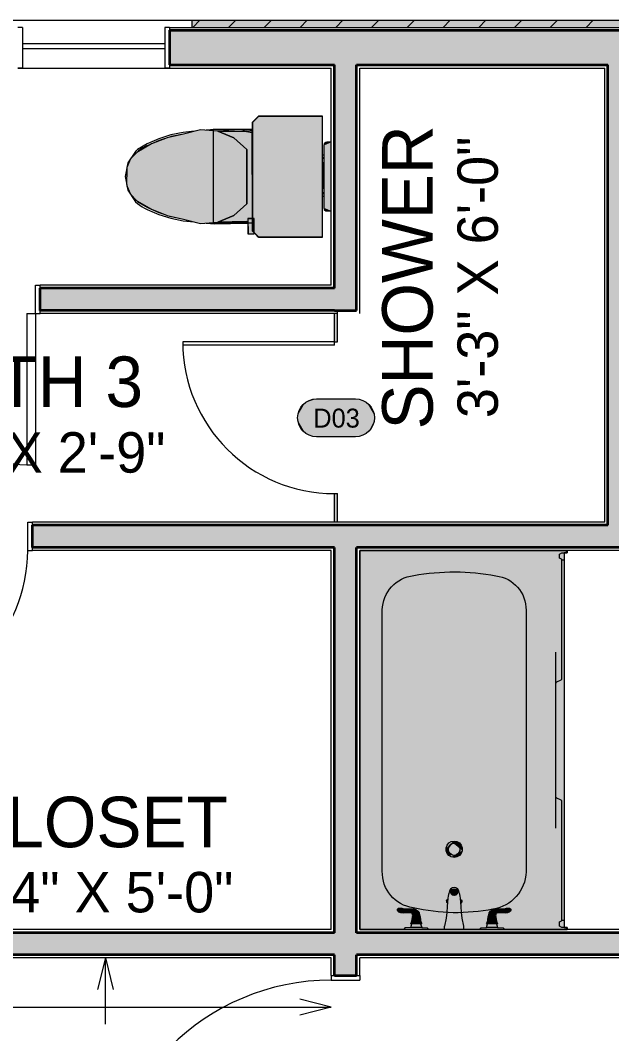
# Model space of a CAD drawing. Header units: inches. Extents: x 0.6 to 35.4, y -22.9 to 0.3.
# Drawn here: x 17.048 to 18.997, y -5.855 to -2.513 of the extents above; entities that cross this region are included whole.
import ezdxf

# ---------------------------------------------------------------- set-up
doc = ezdxf.new("R2010")
doc.units = ezdxf.units.IN
doc.header["$MEASUREMENT"] = 0
doc.layers.add('Layout Box Export Contents', color=7, linetype='Continuous', lineweight=0, true_color=0x000000)

# ---------------------------------------------------------------- blocks, each defined once
blk = doc.blocks.new('Elongated Toilet')
at = {"layer": 'Layout Box Export Contents', "color": 252, "linetype": 'Continuous', "lineweight": 0, "true_color": 0x969696, "transparency": 33554687}
for p, q in [((-9.59, 31.22), (-9.56, 31.18)), ((-3.09, 31.22), (-3.09, 31.44)), ((3.41, 31.44), (3.41, 31.22)), ((-3.83, 1.86), (-3.8, 1.83))]:
    blk.add_line(p, q, dxfattribs=at)
blk.add_lwpolyline([(5.43, 32.63), (5.43, 31.96, -0.414214), (4.93, 31.46), (-4.93, 31.46, -0.414214), (-5.43, 31.96), (-5.43, 32.63)], format="xyb", close=True, dxfattribs=at)
for points in [[(-1.84, 31.44), (-4.93, 31.44), (-5.18, 31.51), (-5.37, 31.69), (-5.43, 31.94), (-5.43, 32.63), (5.43, 32.63), (5.43, 31.94), (5.37, 31.69), (5.18, 31.51), (4.93, 31.44), (2.16, 31.44)], [(9.56, 31.18), (-9.56, 31.18), (-9.56, 21.08), (-8.57, 20.15), (8.57, 20.15), (9.56, 21.14), (9.56, 31.18), (9.59, 31.22), (9.59, 21.13), (8.58, 20.12), (-8.58, 20.12), (-9.59, 21.13), (-9.59, 31.22), (9.59, 31.22)], [(-2.75, 31.22), (-2.74, 31.26), (-2.63, 31.37), (-2.48, 31.44)], [(-1.84, 31.22), (-1.84, 31.46), (2.16, 31.46), (2.16, 31.22)], [(2.8, 31.44), (2.94, 31.37), (3.06, 31.26), (3.07, 31.22)], [(-6.65, 20.12), (-6.65, 19.44), (-9.03, 19.46), (-9.03, 20.44), (-8.91, 20.44)], [(-7.35, 12.83), (-7.48, 14.2), (-7.39, 19.22), (-7.36, 19.44)], [(-7.12, 19.2), (-7.21, 14.68), (-7.12, 19.2), (-7.09, 19.44)], [(7.21, 14.68), (6.14, 17.2), (4.31, 19.26), (-4.31, 19.26), (-6.14, 17.2), (-7.21, 14.68)], [(-6.65, 19.44), (-6.61, 20.15), (7.27, 20.12), (7.39, 19.22), (7.48, 14.2), (7.35, 12.83)], [(7.17, 10.94), (7.01, 9.21), (6.59, 7.24), (5.98, 5.33), (5.18, 3.48), (4.28, 1.97), (4.13, 1.8), (4.06, 1.72), (4.02, 1.68), (3.98, 1.64), (2.16, 0.41), (0, 0), (-2.16, 0.41), (-3.98, 1.64), (-4.28, 1.97), (-4.79, 2.69), (-5, 3.08), (-5.09, 3.28), (-5.18, 3.48), (-5.98, 5.33), (-6.59, 7.24), (-7.01, 9.21), (-7.17, 10.94)], [(-6.24, 7.01), (-6.33, 7.31), (-6.74, 9.25)], [(6.74, 9.25), (6.33, 7.31), (6.24, 7.01)], [(-5.98, 6.2), (-5.73, 5.41), (-4.93, 3.59), (-4.08, 2.14), (-3.94, 1.98), (-3.87, 1.91), (-3.83, 1.87), (-3.83, 1.86)], [(5.98, 6.2), (5.73, 5.41), (4.93, 3.59), (4.85, 3.39), (4.77, 3.2), (4.57, 2.83), (4.08, 2.14), (3.83, 1.87)], [(-3.79, 1.83), (-3.8, 1.83), (-3.83, 1.86)], [(3.8, 1.83), (3.79, 1.83), (3.8, 1.83), (3.81, 1.84)]]:
    blk.add_lwpolyline(points, dxfattribs=at)
for points in [[(9.56, 31.26), (9.56, 21.15), (8.56, 20.15), (-8.56, 20.15), (-9.56, 21.15), (-9.56, 31.26)], [(-6.65, 20.45), (-6.65, 19.44), (-9.03, 19.44), (-9.03, 20.45)], [(-2.79, 0.85), (-3.83, 1.86), (-5.17, 4.17), (-6.15, 6.65), (-6.74, 9.25), (-7.42, 11.92), (-7.21, 14.66), (-6.14, 17.2), (-4.31, 19.26), (4.31, 19.26), (6.14, 17.2), (7.21, 14.66), (7.42, 11.92), (6.74, 9.25), (6.15, 6.65), (5.17, 4.17), (3.83, 1.86), (2.79, 0.85), (1.45, 0.29), (0, 0.27), (-0.14, 0.25), (-0.29, 0.23), (-0.58, 0.21), (-1.16, 0.24), (-1.45, 0.29)], [(7.47, 20.16), (7.47, 13.92), (-7.29, 13.92), (-7.29, 20.16)], [(7.12, 19.2), (7, 20.12), (7.41, 18.2), (7.21, 14.68)]]:
    blk.add_lwpolyline(points, close=True, dxfattribs=at)
at = {"layer": 'Layout Box Export Contents', "color": 7, "linetype": 'Continuous', "lineweight": 0, "true_color": 0xffffff, "transparency": 33554687}
for points in [[(-5.43, 32.63), (5.43, 32.63), (-5.43, 32.63), (-4.93, 31.46)], [(-4.93, 31.46), (-5.43, 31.96), (-4.93, 31.46), (-5.43, 32.63)], [(5.43, 32.63), (4.93, 31.46), (5.43, 32.63), (-4.93, 31.46)], [(5.43, 31.96), (4.93, 31.46), (5.43, 31.96), (5.43, 32.63)], [(9.56, 31.26), (8.56, 20.15), (9.56, 31.26), (-9.56, 31.26)], [(8.56, 20.15), (-8.56, 20.15), (8.56, 20.15), (-9.56, 31.26)], [(-9.56, 31.26), (-8.56, 20.15), (-9.56, 31.26), (-9.56, 21.15)], [(-5.43, 31.92), (-5.43, 31.96), (-5.43, 31.92), (-4.93, 31.46)], [(-5.43, 31.88), (-5.43, 31.92), (-5.43, 31.88), (-5.42, 31.84)], [(-5, 31.46), (-5.43, 31.92), (-5, 31.46), (-4.93, 31.46)], [(-5.42, 31.84), (-5.43, 31.92), (-5.42, 31.84), (-5, 31.46)], [(-5.41, 31.8), (-5.42, 31.84), (-5.41, 31.8), (-5.38, 31.73)], [(-5.38, 31.73), (-5.42, 31.84), (-5.38, 31.73), (-5, 31.46)], [(-5.38, 31.73), (-5.39, 31.77), (-5.38, 31.73), (-5.41, 31.8)], [(-5, 31.46), (-5.11, 31.49), (-5, 31.46), (-5.38, 31.73)], [(-5.31, 31.63), (-5.36, 31.69), (-5.31, 31.63), (-5.38, 31.73)], [(-5.11, 31.49), (-5.31, 31.63), (-5.11, 31.49), (-5.38, 31.73)], [(-5.31, 31.63), (-5.33, 31.66), (-5.31, 31.63), (-5.36, 31.69)], [(-5.11, 31.49), (-5.28, 31.6), (-5.11, 31.49), (-5.31, 31.63)], [(-5.22, 31.55), (-5.28, 31.6), (-5.22, 31.55), (-5.11, 31.49)], [(-5.25, 31.57), (-5.28, 31.6), (-5.25, 31.57), (-5.22, 31.55)], [(-5.19, 31.53), (-5.22, 31.55), (-5.19, 31.53), (-5.11, 31.49)], [(-5.11, 31.49), (-5.15, 31.51), (-5.11, 31.49), (-5.19, 31.53)], [(-5.04, 31.47), (-5.07, 31.48), (-5.04, 31.47), (-5.11, 31.49)], [(-5, 31.46), (-5.04, 31.47), (-5, 31.46), (-5.11, 31.49)], [(-4.96, 31.46), (-5, 31.46), (-4.96, 31.46), (-4.93, 31.46)], [(5.43, 31.96), (5.07, 31.48), (5.43, 31.96), (4.93, 31.46)], [(5.07, 31.48), (5.03, 31.47), (5.07, 31.48), (4.93, 31.46)], [(5, 31.46), (4.93, 31.46), (5, 31.46), (5.03, 31.47)], [(4.95, 31.46), (4.93, 31.46), (4.95, 31.46), (5, 31.46)], [(5.43, 31.92), (5.07, 31.48), (5.43, 31.92), (5.43, 31.96)], [(5.41, 31.8), (5.07, 31.48), (5.41, 31.8), (5.43, 31.92)], [(5.28, 31.6), (5.07, 31.48), (5.28, 31.6), (5.41, 31.8)], [(5.15, 31.51), (5.07, 31.48), (5.15, 31.51), (5.28, 31.6)], [(5.11, 31.49), (5.07, 31.48), (5.11, 31.49), (5.15, 31.51)], [(5.28, 31.6), (5.25, 31.57), (5.28, 31.6), (5.15, 31.51)], [(5.25, 31.57), (5.22, 31.55), (5.25, 31.57), (5.15, 31.51)], [(5.18, 31.53), (5.15, 31.51), (5.18, 31.53), (5.22, 31.55)], [(5.41, 31.8), (5.38, 31.73), (5.41, 31.8), (5.28, 31.6)], [(5.36, 31.69), (5.28, 31.6), (5.36, 31.69), (5.38, 31.73)], [(5.31, 31.63), (5.28, 31.6), (5.31, 31.63), (5.36, 31.69)], [(5.36, 31.69), (5.33, 31.66), (5.36, 31.69), (5.31, 31.63)], [(5.41, 31.8), (5.39, 31.76), (5.41, 31.8), (5.38, 31.73)], [(5.43, 31.92), (5.42, 31.84), (5.43, 31.92), (5.41, 31.8)], [(5.43, 31.88), (5.42, 31.84), (5.43, 31.88), (5.43, 31.92)], [(9.56, 21.15), (8.56, 20.15), (9.56, 21.15), (9.56, 31.26)], [(-9.03, 20.45), (-6.65, 20.45), (-9.03, 20.45), (-6.65, 19.44)], [(-6.65, 19.44), (-9.03, 19.44), (-6.65, 19.44), (-9.03, 20.45)], [(7.47, 13.92), (-7.29, 13.92), (7.47, 13.92), (7.47, 20.16)], [(7.47, 20.16), (-7.29, 13.92), (7.47, 20.16), (-7.29, 20.16)], [(-6.14, 17.2), (-4.31, 19.26), (-6.14, 17.2), (4.31, 19.26)], [(-6.14, 17.2), (4.31, 19.26), (-6.14, 17.2), (6.14, 17.2)], [(-6.14, 17.2), (7.21, 14.66), (-6.14, 17.2), (-7.21, 14.66)], [(6.14, 17.2), (7.21, 14.66), (6.14, 17.2), (-6.14, 17.2)], [(-7.21, 14.66), (7.42, 11.92), (-7.21, 14.66), (-7.42, 11.92)], [(7.21, 14.66), (7.42, 11.92), (7.21, 14.66), (-7.21, 14.66)], [(-7.42, 11.92), (7.42, 11.92), (-7.42, 11.92), (-6.74, 9.25)], [(-6.74, 9.25), (7.42, 11.92), (-6.74, 9.25), (6.74, 9.25)], [(-6.15, 6.65), (-6.74, 9.25), (-6.15, 6.65), (6.74, 9.25)], [(-6.15, 6.65), (6.74, 9.25), (-6.15, 6.65), (6.15, 6.65)], [(6.15, 6.65), (5.17, 4.17), (6.15, 6.65), (-6.15, 6.65)], [(-6.15, 6.65), (5.17, 4.17), (-6.15, 6.65), (-5.17, 4.17)], [(5.17, 4.17), (0, 0.27), (5.17, 4.17), (-5.17, 4.17)], [(-5.17, 4.17), (0, 0.27), (-5.17, 4.17), (-3.83, 1.86)], [(3.83, 1.86), (0, 0.27), (3.83, 1.86), (5.17, 4.17)], [(-1.45, 0.29), (-2.79, 0.85), (-1.45, 0.29), (-3.83, 1.86)], [(0, 0.27), (-0.29, 0.23), (0, 0.27), (-3.83, 1.86)], [(-3.83, 1.86), (-0.29, 0.23), (-3.83, 1.86), (-0.58, 0.21)], [(-0.58, 0.21), (-1.16, 0.24), (-0.58, 0.21), (-3.83, 1.86)], [(-3.83, 1.86), (-1.16, 0.24), (-3.83, 1.86), (-1.45, 0.29)], [(1.45, 0.29), (0, 0.27), (1.45, 0.29), (3.83, 1.86)], [(3.83, 1.86), (2.79, 0.85), (3.83, 1.86), (1.45, 0.29)], [(-0.14, 0.25), (-0.29, 0.23), (-0.14, 0.25), (0, 0.27)]]:
    blk.add_solid(points, dxfattribs=at)
blk = doc.blocks.new('Standard Tub 1')
at = {"layer": 'Layout Box Export Contents', "color": 252, "linetype": 'Continuous', "lineweight": 0, "true_color": 0x969696, "transparency": 33554687}
for p, q in [((-29.66, 24.77), (-29.1, 24.6)), ((-30, 19.42), (-29.47, 19.42)), ((-25.84, 18.96), (-25.8, 19.03)), ((-18.15, 18.21), (-17.99, 18.49)), ((-17.45, 18.84), (-17.76, 18.72)), ((-30, 16.38), (-29.47, 16.38)), ((-25.84, 16.84), (-25.79, 16.75)), ((-25.78, 16.74), (-25.68, 16.68)), ((-25.41, 16.67), (-25.68, 16.67)), ((-17.13, 17), (-16.83, 17.11)), ((-13.93, 1.8), (13.93, 1.8))]:
    blk.add_line(p, q, dxfattribs=at)
for points in [[(30, 32.84), (30, 0), (29.65, 0), (29.65, 0.5), (-29.65, 0.5), (-29.65, 0), (-30, 0), (-30, 32.84)], [(-29.1, 24.77), (-28.81, 24.64), (-28.43, 24.56), (-27.98, 24.48), (-27.83, 24.46), (-27.68, 24.48), (-27.55, 24.49), (-27.47, 24.55), (-27.42, 24.62), (-27.38, 24.72), (-27.37, 24.89), (-27.36, 25.32), (-27.37, 25.64), (-27.39, 25.96), (-27.36, 26.33), (-27.25, 26.63), (-27.08, 26.81), (-26.95, 26.87), (-26.79, 26.88), (-26.69, 26.8), (-26.63, 26.69), (-26.61, 26.47), (-26.63, 26.19), (-26.71, 25.87), (-26.72, 25.61), (-26.72, 25.37), (-26.7, 24.96), (-26.71, 24.58), (-26.73, 24.29), (-26.83, 23.95), (-27.06, 23.65), (-27.37, 23.44), (-27.66, 23.37), (-27.98, 23.3), (-28.43, 23.24), (-28.81, 23.16), (-29.1, 23.03)], [(-24.62, 17.9), (-24.55, 18.17), (-24.36, 18.36), (-24.1, 18.43), (-23.83, 18.36), (-23.64, 18.17), (-23.57, 17.9), (-23.64, 17.64), (-23.83, 17.44), (-24.1, 17.37), (-24.36, 17.44), (-24.55, 17.64)], [(-24.58, 17.9), (-24.52, 18.14), (-24.34, 18.32), (-24.1, 18.39), (-23.85, 18.32), (-23.67, 18.14), (-23.61, 17.9), (-23.67, 17.66), (-23.85, 17.48), (-24.1, 17.41), (-24.34, 17.48), (-24.52, 17.66)], [(-18.59, 17.9), (-18.51, 18.35), (-18.28, 18.74), (-17.94, 19.03), (-17.51, 19.18), (-17.06, 19.18), (-16.64, 19.03), (-16.29, 18.74), (-16.07, 18.35), (-15.99, 17.9), (-16.07, 17.46), (-16.29, 17.07), (-16.64, 16.78), (-17.06, 16.62), (-17.51, 16.62), (-17.94, 16.78), (-18.28, 17.07), (-18.51, 17.46)], [(-29.1, 12.77), (-28.81, 12.65), (-28.43, 12.56), (-27.98, 12.5), (-27.66, 12.43), (-27.37, 12.36), (-27.06, 12.15), (-26.83, 11.85), (-26.73, 11.51), (-26.71, 11.22), (-26.7, 10.84), (-26.72, 10.43), (-26.72, 10.19), (-26.71, 9.94), (-26.63, 9.62), (-26.61, 9.33), (-26.63, 9.12), (-26.69, 9), (-26.79, 8.92), (-26.95, 8.93), (-27.08, 9), (-27.25, 9.17), (-27.36, 9.48), (-27.39, 9.84), (-27.37, 10.16), (-27.36, 10.48), (-27.37, 10.91), (-27.38, 11.08), (-27.42, 11.18), (-27.47, 11.25), (-27.55, 11.31), (-27.68, 11.32), (-27.83, 11.35), (-27.98, 11.32), (-28.43, 11.24), (-28.81, 11.16), (-29.1, 11.03)]]:
    blk.add_lwpolyline(points, close=True, dxfattribs=at)
for points in [[(9, 1.8), (9.08, 1.78), (9.14, 1.74), (9.19, 1.68), (9.53, 0.96), (9.57, 0.9), (9.63, 0.86), (9.73, 0.84), (28.58, 0.84), (28.61, 0.89), (28.78, 1.25), (29.44, 1.25), (29.65, 0.84), (29.65, 0), (30, 0), (30, 32.84), (-30, 32.84), (-30, 0), (-29.65, 0), (-29.65, 0.84), (-29.44, 1.25), (-28.78, 1.25), (-28.61, 0.89), (-28.58, 0.84), (-9.73, 0.84), (-9.63, 0.86), (-9.57, 0.9), (-9.53, 0.96), (-9.19, 1.68), (-9.14, 1.74), (-9.08, 1.78), (-9, 1.8)], [(-29.66, 23.03), (-29.66, 24.77), (-29.73, 25.64), (-29.75, 25.7), (-29.8, 25.75), (-30, 25.84)], [(-29.1, 23.2), (-29.66, 23.03), (-29.73, 22.15), (-29.75, 22.1), (-29.8, 22.05), (-30, 21.96)], [(-23.56, 18.43), (-23.78, 18.59), (-23.87, 18.63), (-24.27, 18.74), (-24.46, 18.78), (-24.72, 18.84), (-25.05, 18.89), (-26.36, 19), (-27.28, 19.08), (-28.21, 19.19), (-29.47, 19.42)], [(-25.21, 18.9), (-25.27, 19.01), (-25.29, 19.05), (-25.41, 19.13), (-25.67, 19.13), (-25.79, 19.06)], [(-25.59, 18.94), (-25.53, 19.05), (-25.41, 19.13)], [(-23.63, 18.49), (-23.51, 18.4), (-23.35, 18.17), (-23.3, 17.9), (-23.35, 17.63), (-23.51, 17.4), (-23.63, 17.32)], [(-17.74, 18.73), (-18.01, 18.51), (-18.18, 18.22), (-18.23, 17.9), (-18.18, 17.58), (-18.01, 17.29), (-17.76, 17.08), (-17.45, 16.97), (-17.12, 16.97), (-16.81, 17.08)], [(-16.83, 17.07), (-16.56, 17.29), (-16.4, 17.58), (-16.34, 17.9), (-16.4, 18.22), (-16.56, 18.51), (-16.81, 18.72), (-17.12, 18.83), (-17.45, 18.83)], [(-16.59, 17.31), (-16.43, 17.59), (-16.37, 17.9), (-16.43, 18.21), (-16.59, 18.49), (-16.83, 18.69), (-17.13, 18.8)], [(-29.47, 16.38), (-28.21, 16.62), (-27.28, 16.72), (-26.36, 16.8), (-25.05, 16.92), (-24.72, 16.96), (-24.46, 17.02), (-24.27, 17.07), (-23.87, 17.17), (-23.78, 17.21), (-23.56, 17.37)], [(-25.21, 16.9), (-25.27, 16.78), (-25.29, 16.74), (-25.41, 16.67), (-25.53, 16.74), (-25.6, 16.87)], [(-17.45, 17), (-17.74, 17.11), (-17.99, 17.31), (-18.15, 17.59)], [(-30, 13.84), (-29.8, 13.75), (-29.75, 13.71), (-29.73, 13.65), (-29.66, 12.77)], [(-29.66, 11.03), (-29.66, 12.77), (-29.1, 12.6)], [(-29.1, 11.2), (-29.66, 11.03), (-29.73, 10.16), (-29.75, 10.1), (-29.8, 10.06), (-30, 9.96)], [(28.55, 0.84), (28.55, 0.5), (-28.55, 0.5), (-28.55, 0.84)]]:
    blk.add_lwpolyline(points, dxfattribs=at)
blk.add_lwpolyline([(-26.55, 24.37, -0.386366), (-20.76, 29.27), (20.59, 29.27, -0.375183), (26.04, 24.3, -0.093098), (25.98, 11.29, -0.387649), (20.54, 6.53), (-20.86, 6.53, -0.364488), (-26.76, 11.76, -0.106183)], format="xyb", close=True, dxfattribs=at)
at = {"layer": 'Layout Box Export Contents', "color": 7, "linetype": 'Continuous', "lineweight": 0, "true_color": 0xffffff, "transparency": 33554687}
for points in [[(-30, 32.84), (30, 32.84), (-30, 32.84), (29.65, 0.5)], [(29.65, 0.5), (-29.65, 0.5), (29.65, 0.5), (-30, 32.84)], [(-29.65, 0.5), (-30, 0), (-29.65, 0.5), (-30, 32.84)], [(30, 32.84), (30, 0), (30, 32.84), (29.65, 0.5)], [(-27.36, 26.33), (-26.63, 26.19), (-27.36, 26.33), (-27.39, 25.96)], [(-27.39, 25.96), (-26.63, 26.19), (-27.39, 25.96), (-26.71, 25.87)], [(-27.37, 25.64), (-27.39, 25.96), (-27.37, 25.64), (-26.71, 25.87)], [(-27.37, 25.64), (-26.71, 25.87), (-27.37, 25.64), (-26.72, 25.61)], [(-27.36, 26.33), (-27.25, 26.63), (-27.36, 26.33), (-26.61, 26.47)], [(-26.61, 26.47), (-26.63, 26.19), (-26.61, 26.47), (-27.36, 26.33)], [(-27.25, 26.63), (-27.08, 26.81), (-27.25, 26.63), (-26.61, 26.47)], [(-26.95, 26.87), (-26.63, 26.69), (-26.95, 26.87), (-27.08, 26.81)], [(-27.08, 26.81), (-26.63, 26.69), (-27.08, 26.81), (-26.61, 26.47)], [(-26.95, 26.87), (-26.79, 26.88), (-26.95, 26.87), (-26.69, 26.8)], [(-26.69, 26.8), (-26.63, 26.69), (-26.69, 26.8), (-26.95, 26.87)], [(-29.1, 23.03), (-29.1, 24.77), (-29.1, 23.03), (-28.81, 24.64)], [(-28.81, 24.64), (-28.81, 23.16), (-28.81, 24.64), (-29.1, 23.03)], [(-28.81, 24.64), (-28.43, 24.56), (-28.81, 24.64), (-28.43, 23.24)], [(-28.43, 23.24), (-28.81, 23.16), (-28.43, 23.24), (-28.81, 24.64)], [(-27.98, 24.48), (-28.43, 23.24), (-27.98, 24.48), (-28.43, 24.56)], [(-27.98, 23.3), (-28.43, 23.24), (-27.98, 23.3), (-27.98, 24.48)], [(-27.83, 24.46), (-27.98, 23.3), (-27.83, 24.46), (-27.98, 24.48)], [(-27.66, 23.37), (-27.98, 23.3), (-27.66, 23.37), (-27.83, 24.46)], [(-27.68, 24.48), (-27.66, 23.37), (-27.68, 24.48), (-27.83, 24.46)], [(-27.55, 24.49), (-27.37, 23.44), (-27.55, 24.49), (-27.68, 24.48)], [(-27.37, 23.44), (-27.66, 23.37), (-27.37, 23.44), (-27.68, 24.48)], [(-27.55, 24.49), (-27.47, 24.55), (-27.55, 24.49), (-26.83, 23.95)], [(-27.55, 24.49), (-26.83, 23.95), (-27.55, 24.49), (-27.06, 23.65)], [(-27.06, 23.65), (-27.37, 23.44), (-27.06, 23.65), (-27.55, 24.49)], [(-27.42, 24.62), (-26.73, 24.29), (-27.42, 24.62), (-27.47, 24.55)], [(-27.47, 24.55), (-26.73, 24.29), (-27.47, 24.55), (-26.83, 23.95)], [(-27.38, 24.72), (-26.71, 24.58), (-27.38, 24.72), (-27.42, 24.62)], [(-26.71, 24.58), (-26.73, 24.29), (-26.71, 24.58), (-27.42, 24.62)], [(-27.38, 24.72), (-27.37, 24.89), (-27.38, 24.72), (-26.7, 24.96)], [(-26.7, 24.96), (-26.71, 24.58), (-26.7, 24.96), (-27.38, 24.72)], [(-27.36, 25.32), (-27.37, 25.64), (-27.36, 25.32), (-26.72, 25.61)], [(-27.37, 24.89), (-27.36, 25.32), (-27.37, 24.89), (-26.7, 24.96)], [(-26.72, 25.61), (-26.72, 25.37), (-26.72, 25.61), (-27.36, 25.32)], [(-27.36, 25.32), (-26.72, 25.37), (-27.36, 25.32), (-26.7, 24.96)], [(-24.55, 17.64), (-24.62, 17.9), (-24.55, 17.64), (-24.55, 18.17)], [(-24.52, 17.66), (-24.58, 17.9), (-24.52, 17.66), (-24.52, 18.14)], [(-24.55, 18.17), (-24.36, 18.36), (-24.55, 18.17), (-24.1, 18.43)], [(-24.1, 18.43), (-23.83, 18.36), (-24.1, 18.43), (-24.55, 18.17)], [(-24.55, 18.17), (-23.83, 18.36), (-24.55, 18.17), (-23.64, 18.17)], [(-24.55, 17.64), (-24.55, 18.17), (-24.55, 17.64), (-23.64, 18.17)], [(-24.55, 17.64), (-23.64, 18.17), (-24.55, 17.64), (-23.64, 17.64)], [(-24.52, 18.14), (-24.34, 18.32), (-24.52, 18.14), (-24.1, 18.39)], [(-24.1, 18.39), (-23.85, 18.32), (-24.1, 18.39), (-24.52, 18.14)], [(-24.52, 18.14), (-23.85, 18.32), (-24.52, 18.14), (-23.67, 18.14)], [(-23.67, 18.14), (-23.67, 17.66), (-23.67, 18.14), (-24.52, 18.14)], [(-24.52, 18.14), (-23.67, 17.66), (-24.52, 18.14), (-24.52, 17.66)], [(-23.67, 17.66), (-23.85, 17.48), (-23.67, 17.66), (-24.52, 17.66)], [(-24.52, 17.66), (-23.85, 17.48), (-24.52, 17.66), (-24.1, 17.41)], [(-24.1, 17.41), (-24.34, 17.48), (-24.1, 17.41), (-24.52, 17.66)], [(-23.67, 18.14), (-23.61, 17.9), (-23.67, 18.14), (-23.67, 17.66)], [(-23.64, 18.17), (-23.57, 17.9), (-23.64, 18.17), (-23.64, 17.64)], [(-18.51, 17.46), (-18.59, 17.9), (-18.51, 17.46), (-18.51, 18.35)], [(-18.51, 18.35), (-18.28, 18.74), (-18.51, 18.35), (-17.94, 19.03)], [(-17.94, 19.03), (-16.64, 19.03), (-17.94, 19.03), (-18.51, 18.35)], [(-16.64, 19.03), (-16.07, 18.35), (-16.64, 19.03), (-18.51, 18.35)], [(-18.51, 18.35), (-16.07, 18.35), (-18.51, 18.35), (-17.51, 16.62)], [(-18.51, 17.46), (-18.51, 18.35), (-18.51, 17.46), (-17.51, 16.62)], [(-17.51, 19.18), (-16.64, 19.03), (-17.51, 19.18), (-17.94, 19.03)], [(-17.06, 19.18), (-16.64, 19.03), (-17.06, 19.18), (-17.51, 19.18)], [(-16.07, 18.35), (-16.07, 17.46), (-16.07, 18.35), (-17.51, 16.62)], [(-16.29, 18.74), (-16.07, 18.35), (-16.29, 18.74), (-16.64, 19.03)], [(-15.99, 17.9), (-16.07, 17.46), (-15.99, 17.9), (-16.07, 18.35)], [(-24.55, 17.64), (-23.64, 17.64), (-24.55, 17.64), (-23.83, 17.44)], [(-23.83, 17.44), (-24.1, 17.37), (-23.83, 17.44), (-24.55, 17.64)], [(-24.55, 17.64), (-24.1, 17.37), (-24.55, 17.64), (-24.36, 17.44)], [(-18.51, 17.46), (-17.51, 16.62), (-18.51, 17.46), (-18.28, 17.07)], [(-17.51, 16.62), (-17.94, 16.78), (-17.51, 16.62), (-18.28, 17.07)], [(-16.07, 17.46), (-17.06, 16.62), (-16.07, 17.46), (-17.51, 16.62)], [(-16.07, 17.46), (-16.29, 17.07), (-16.07, 17.46), (-17.06, 16.62)], [(-16.29, 17.07), (-16.64, 16.78), (-16.29, 17.07), (-17.06, 16.62)], [(-28.81, 12.65), (-28.81, 11.16), (-28.81, 12.65), (-29.1, 12.77)], [(-29.1, 12.77), (-28.81, 11.16), (-29.1, 12.77), (-29.1, 11.03)], [(-28.43, 12.56), (-28.81, 11.16), (-28.43, 12.56), (-28.81, 12.65)], [(-28.43, 11.24), (-28.81, 11.16), (-28.43, 11.24), (-28.43, 12.56)], [(-27.98, 12.5), (-27.98, 11.32), (-27.98, 12.5), (-28.43, 12.56)], [(-28.43, 12.56), (-27.98, 11.32), (-28.43, 12.56), (-28.43, 11.24)], [(-27.98, 12.5), (-27.66, 12.43), (-27.98, 12.5), (-27.83, 11.35)], [(-27.83, 11.35), (-27.98, 11.32), (-27.83, 11.35), (-27.98, 12.5)], [(-27.66, 12.43), (-27.68, 11.32), (-27.66, 12.43), (-27.83, 11.35)], [(-27.37, 12.36), (-27.68, 11.32), (-27.37, 12.36), (-27.66, 12.43)], [(-27.55, 11.31), (-27.68, 11.32), (-27.55, 11.31), (-27.37, 12.36)], [(-27.37, 12.36), (-27.06, 12.15), (-27.37, 12.36), (-27.55, 11.31)], [(-27.06, 12.15), (-26.83, 11.85), (-27.06, 12.15), (-27.55, 11.31)], [(-26.83, 11.85), (-27.47, 11.25), (-26.83, 11.85), (-27.55, 11.31)], [(-26.73, 11.51), (-27.47, 11.25), (-26.73, 11.51), (-26.83, 11.85)], [(-27.42, 11.18), (-27.47, 11.25), (-27.42, 11.18), (-26.73, 11.51)], [(-26.73, 11.51), (-26.71, 11.22), (-26.73, 11.51), (-27.42, 11.18)], [(-26.71, 11.22), (-27.38, 11.08), (-26.71, 11.22), (-27.42, 11.18)], [(-26.71, 9.94), (-27.39, 9.84), (-26.71, 9.94), (-27.37, 10.16)], [(-26.63, 9.62), (-27.39, 9.84), (-26.63, 9.62), (-26.71, 9.94)], [(-27.36, 9.48), (-27.39, 9.84), (-27.36, 9.48), (-26.63, 9.62)], [(-26.7, 10.84), (-27.38, 11.08), (-26.7, 10.84), (-26.71, 11.22)], [(-27.37, 10.91), (-27.38, 11.08), (-27.37, 10.91), (-26.7, 10.84)], [(-26.7, 10.84), (-27.36, 10.48), (-26.7, 10.84), (-27.37, 10.91)], [(-27.37, 10.16), (-27.36, 10.48), (-27.37, 10.16), (-26.72, 10.19)], [(-26.72, 10.19), (-26.71, 9.94), (-26.72, 10.19), (-27.37, 10.16)], [(-26.72, 10.43), (-27.36, 10.48), (-26.72, 10.43), (-26.7, 10.84)], [(-26.72, 10.19), (-27.36, 10.48), (-26.72, 10.19), (-26.72, 10.43)], [(-26.61, 9.33), (-27.36, 9.48), (-26.61, 9.33), (-26.63, 9.62)], [(-27.25, 9.17), (-27.36, 9.48), (-27.25, 9.17), (-26.61, 9.33)], [(-26.61, 9.33), (-27.08, 9), (-26.61, 9.33), (-27.25, 9.17)], [(-26.63, 9.12), (-27.08, 9), (-26.63, 9.12), (-26.61, 9.33)], [(-26.95, 8.93), (-27.08, 9), (-26.95, 8.93), (-26.63, 9.12)], [(-26.63, 9.12), (-26.69, 9), (-26.63, 9.12), (-26.95, 8.93)], [(-26.69, 9), (-26.79, 8.92), (-26.69, 9), (-26.95, 8.93)], [(-29.65, 0.5), (-29.65, 0), (-29.65, 0.5), (-30, 0)], [(30, 0), (29.65, 0), (30, 0), (29.65, 0.5)]]:
    blk.add_solid(points, dxfattribs=at)

msp = doc.modelspace()

# ---------------------------------------------------------------- linework, layer by layer
at = {"layer": 'Layout Box Export Contents', "color": 251, "linetype": 'Continuous', "lineweight": 18, "true_color": 0x4b4b4b, "transparency": 33554687}
for p, q in [((16.967, -2.5126), (17.6128, -2.5126)), ((17.0555, -2.5363), (17.0399, -2.5363)), ((17.0555, -2.5363), (17.0555, -2.6704)), ((17.5399, -2.5363), (17.5243, -2.5363)), ((17.5243, -2.5363), (17.5243, -2.6704)), ((17.5399, -2.5363), (17.5399, -2.6704)), ((17.5243, -2.5904), (17.0555, -2.5904)), ((17.5243, -2.6071), (17.0555, -2.6071)), ((17.0399, -2.6704), (17.5399, -2.6704)), ((17.0555, -2.6704), (17.0399, -2.6704)), ((17.5399, -2.6704), (17.5243, -2.6704)), ((17.0978, -3.386), (17.1134, -3.386)), ((17.0978, -3.4797), (17.0978, -3.386)), ((17.1134, -3.4797), (17.1134, -3.386)), ((17.0691, -3.4797), (17.0691, -3.9797)), ((17.0691, -3.4797), (17.0978, -3.4797)), ((17.0978, -3.4797), (17.1134, -3.4797)), ((17.0978, -3.4797), (17.0978, -3.9797)), ((18.0834, -3.5735), (17.5834, -3.5735)), ((17.5834, -3.5735), (17.5834, -3.584)), ((18.0834, -3.584), (18.0834, -3.5735)), ((18.0834, -3.584), (17.5834, -3.584)), ((17.0978, -3.9797), (17.0691, -3.9797)), ((17.0723, -4.1673), (17.088, -4.1673)), ((17.0723, -4.2611), (17.0723, -4.1673)), ((17.088, -4.2611), (17.088, -4.1673)), ((17.0723, -4.2611), (17.088, -4.2611)), ((18.073, -5.6621), (18.073, -5.6778)), ((18.073, -5.6621), (18.1668, -5.6621)), ((18.073, -5.6778), (18.1668, -5.6778)), ((18.1668, -5.6621), (18.1668, -5.6778))]:
    msp.add_line(p, q, dxfattribs=at)
at = {"layer": 'Layout Box Export Contents', "color": 18, "linetype": 'Continuous', "lineweight": 0, "true_color": 0x000000, "transparency": 33554687}
for p, q in [((17.5399, -2.5363), (17.5399, -2.6704)), ((17.5399, -2.5363), (24.1413, -2.5363)), ((17.6128, -2.5126), (24.1649, -2.5126)), ((17.6128, -2.5126), (17.6128, -2.5363)), ((17.6128, -2.536), (24.1415, -2.536)), ((17.5399, -2.6704), (18.073, -2.6704)), ((18.073, -3.386), (18.073, -2.6704)), ((18.1668, -2.6704), (18.9742, -2.6704)), ((18.1668, -3.4797), (18.1668, -2.6704)), ((18.9742, -4.1673), (18.9742, -2.6704)), ((17.1134, -3.4797), (17.1134, -3.386)), ((18.073, -3.386), (17.1134, -3.386)), ((18.0939, -3.4797), (18.0939, -3.4693)), ((18.0939, -3.4797), (17.1134, -3.4797)), ((17.088, -4.2611), (17.088, -4.1673)), ((18.9742, -4.1673), (17.088, -4.1673)), ((18.073, -4.2611), (17.088, -4.2611)), ((18.073, -5.5111), (18.073, -4.2611)), ((18.1668, -5.5111), (18.1668, -4.2611)), ((19.1253, -4.2611), (18.1668, -4.2611)), ((18.073, -5.5111), (16.4994, -5.5111)), ((20.6668, -5.5111), (18.1668, -5.5111)), ((18.073, -5.6048), (15.5828, -5.6048)), ((18.073, -5.6621), (18.073, -5.6048)), ((20.6668, -5.6048), (18.1668, -5.6048)), ((18.1668, -5.6621), (18.1668, -5.6048)), ((18.073, -5.6621), (18.1668, -5.6621))]:
    msp.add_line(p, q, dxfattribs=at)
at = {"layer": 'Layout Box Export Contents', "color": 1, "linetype": 'Continuous', "lineweight": 0, "true_color": 0xff0000, "transparency": 33554687}
for p, q in [((17.6165, -2.536), (17.6399, -2.5126)), ((17.7343, -2.536), (17.7578, -2.5126)), ((17.8522, -2.536), (17.8756, -2.5126)), ((17.9701, -2.536), (17.9935, -2.5126)), ((18.0879, -2.536), (18.1113, -2.5126)), ((18.2058, -2.536), (18.2292, -2.5126)), ((18.3236, -2.536), (18.347, -2.5126)), ((18.4415, -2.536), (18.4649, -2.5126)), ((18.5593, -2.536), (18.5827, -2.5126)), ((18.6772, -2.536), (18.7006, -2.5126)), ((18.795, -2.536), (18.8184, -2.5126)), ((18.9129, -2.536), (18.9363, -2.5126))]:
    msp.add_line(p, q, dxfattribs=at)
at = {"layer": 'Layout Box Export Contents', "color": 18, "linetype": 'Continuous', "lineweight": 35, "true_color": 0x000000, "transparency": 33554687}
for p, q in [((17.5399, -2.5454), (24.0176, -2.5454)), ((17.5399, -2.5454), (17.5399, -2.66)), ((17.5399, -2.66), (18.0834, -2.66)), ((18.0834, -3.3964), (18.0834, -2.66)), ((18.1564, -2.66), (18.9847, -2.66)), ((18.1564, -3.4693), (18.1564, -2.66)), ((18.9847, -4.1778), (18.9847, -2.66)), ((17.1134, -3.4693), (17.1134, -3.3964)), ((18.0834, -3.3964), (17.1134, -3.3964)), ((18.0834, -3.4693), (17.1134, -3.4693)), ((18.0834, -3.4693), (18.1564, -3.4693)), ((17.088, -4.2507), (17.088, -4.1778)), ((18.9847, -4.1778), (17.088, -4.1778)), ((18.0834, -4.2507), (17.088, -4.2507)), ((18.0834, -5.5215), (18.0834, -4.2507)), ((18.1564, -5.5215), (18.1564, -4.2507)), ((19.1253, -4.2507), (18.1564, -4.2507)), ((18.0834, -5.5215), (16.489, -5.5215)), ((20.6772, -5.5215), (18.1564, -5.5215)), ((18.0834, -5.5944), (15.5828, -5.5944)), ((18.0834, -5.6621), (18.0834, -5.5944)), ((20.6772, -5.5944), (18.1564, -5.5944)), ((18.1564, -5.6621), (18.1564, -5.5944)), ((18.0834, -5.6621), (18.1564, -5.6621))]:
    msp.add_line(p, q, dxfattribs=at)
at = {"layer": 'Layout Box Export Contents', "color": 18, "linetype": 'Continuous', "lineweight": 18, "true_color": 0x000000, "transparency": 33554687}
for p, q in [((18.0834, -3.5735), (18.0834, -3.4797)), ((18.0939, -3.5735), (18.0939, -3.4797)), ((18.0834, -3.5735), (18.0939, -3.5735)), ((18.0834, -4.1673), (18.0834, -4.0735)), ((18.0834, -4.0735), (18.0939, -4.0735)), ((18.0939, -4.1673), (18.0939, -4.0735))]:
    msp.add_line(p, q, dxfattribs=at)
at = {"layer": 'Layout Box Export Contents', "color": 176, "linetype": 'Continuous', "lineweight": 18, "true_color": 0x000080, "transparency": 33554687}
for p, q in [((17.3282, -5.6048), (17.3022, -5.709)), ((17.3282, -5.6048), (17.3543, -5.709)), ((17.3282, -5.8234), (17.3282, -5.6048)), ((18.073, -5.7671), (17.9689, -5.741)), ((15.7333, -5.7671), (18.073, -5.7671)), ((18.073, -5.7671), (17.9689, -5.7931))]:
    msp.add_line(p, q, dxfattribs=at)
at = {"layer": 'Layout Box Export Contents', "color": 156, "linetype": 'Continuous', "lineweight": 18, "true_color": 0x004080, "transparency": 33554687}
msp.add_lwpolyline([(18.1528, -3.761, -1), (18.1528, -3.886), (18.0245, -3.886, -1), (18.0245, -3.761)], format="xyb", close=True, dxfattribs=at)
msp.add_lwpolyline([(18.1528, -3.761, -1), (18.1528, -3.886), (18.0245, -3.886, -1), (18.0245, -3.761)], format="xyb", close=True, dxfattribs=at)
at = {"layer": 'Layout Box Export Contents', "color": 251, "linetype": 'Continuous', "lineweight": 18, "true_color": 0x4b4b4b, "transparency": 33554687}
for centre, radius, start, end in [((17.0978, -3.4797), 0.5, 180, 270), ((18.0834, -3.5735), 0.5, 180, 270), ((16.5723, -4.2611), 0.5, 270, 0), ((18.073, -6.4278), 0.75, 90, 180)]:
    msp.add_arc(centre, radius, start, end, dxfattribs=at)
at = {"layer": 'Layout Box Export Contents', "color": 7, "linetype": 'Continuous', "lineweight": 35, "true_color": 0xffffff, "transparency": 33554687}
msp.add_solid([(17.6128, -2.5126), (24.1649, -2.5126), (17.6128, -2.536), (24.1415, -2.536)], dxfattribs=at)
at = {"layer": 'Layout Box Export Contents', "color": 253, "linetype": 'Continuous', "lineweight": 35, "true_color": 0x9d9d9d, "transparency": 33554687}
msp.add_solid([(17.5399, -2.5454), (24.0176, -2.5454), (17.5399, -2.66), (24.0176, -2.66)], dxfattribs=at)
at = {"layer": 'Layout Box Export Contents', "color": 254, "linetype": 'Continuous', "lineweight": 35, "true_color": 0xe3e3e3, "transparency": 33554687}
for points in [[(18.0834, -3.4693), (18.0834, -2.66), (18.1564, -3.4693), (18.1564, -2.66)], [(18.9847, -4.1778), (18.9847, -2.66), (19.0576, -4.1778), (19.0576, -2.66)], [(18.0834, -3.4693), (17.1134, -3.4693), (18.0834, -3.3964), (17.1134, -3.3964)], [(19.1253, -4.2507), (17.088, -4.2507), (19.1253, -4.1778), (17.088, -4.1778)], [(18.0834, -5.5215), (18.0834, -4.2507), (18.1564, -5.5215), (18.1564, -4.2507)], [(20.6772, -5.5944), (15.5828, -5.5944), (20.6772, -5.5215), (15.5828, -5.5215)], [(18.0834, -5.6621), (18.0834, -5.5944), (18.1564, -5.6621), (18.1564, -5.5944)]]:
    msp.add_solid(points, dxfattribs=at)
at = {"layer": 'Layout Box Export Contents', "color": 131, "linetype": 'Continuous', "lineweight": 35, "true_color": 0xaeffff, "transparency": 33554687}
for points in [[(18.0834, -3.5735), (18.0834, -3.4797), (18.0939, -3.5735), (18.0939, -3.4797)], [(18.0834, -4.1673), (18.0834, -4.0735), (18.0939, -4.1673), (18.0939, -4.0735)]]:
    msp.add_solid(points, dxfattribs=at)
at = {"layer": 'Layout Box Export Contents', "color": 7, "linetype": 'Continuous', "lineweight": 18, "true_color": 0xffffff, "transparency": 33554687}
for points in [[(17.9625, -3.8154), (17.9865, -3.774), (17.9625, -3.8154), (17.9865, -3.8731)], [(17.9625, -3.8154), (17.9668, -3.7996), (17.9625, -3.8154), (17.9865, -3.774)], [(17.9668, -3.7996), (17.9803, -3.7793), (17.9668, -3.7996), (17.9865, -3.774)], [(17.9865, -3.774), (17.9933, -3.7694), (17.9865, -3.774), (18.0245, -3.761)], [(18.0163, -3.8855), (17.9865, -3.774), (18.0163, -3.8855), (18.0245, -3.761)], [(17.9865, -3.8731), (17.9865, -3.774), (17.9865, -3.8731), (18.0163, -3.8855)], [(18.0245, -3.761), (17.9933, -3.7694), (18.0245, -3.761), (18.0163, -3.7616)], [(17.9933, -3.7694), (18.0083, -3.7632), (17.9933, -3.7694), (18.0163, -3.7616)], [(18.0006, -3.7658), (18.0083, -3.7632), (18.0006, -3.7658), (17.9933, -3.7694)], [(18.0245, -3.761), (18.0245, -3.886), (18.0245, -3.761), (18.0163, -3.8855)], [(18.1528, -3.761), (18.1528, -3.886), (18.1528, -3.761), (18.0245, -3.761)], [(18.1528, -3.886), (18.0245, -3.886), (18.1528, -3.886), (18.0245, -3.761)], [(18.1609, -3.7616), (18.2147, -3.8154), (18.1609, -3.7616), (18.1528, -3.761)], [(18.1528, -3.761), (18.2147, -3.8154), (18.1528, -3.761), (18.1609, -3.8855)], [(18.1609, -3.8855), (18.1528, -3.886), (18.1609, -3.8855), (18.1528, -3.761)], [(18.169, -3.7632), (18.184, -3.7694), (18.169, -3.7632), (18.1609, -3.7616)], [(18.1609, -3.7616), (18.184, -3.7694), (18.1609, -3.7616), (18.1908, -3.774)], [(18.1908, -3.774), (18.2147, -3.8154), (18.1908, -3.774), (18.1609, -3.7616)], [(18.1767, -3.7658), (18.184, -3.7694), (18.1767, -3.7658), (18.169, -3.7632)], [(18.1908, -3.774), (18.197, -3.7793), (18.1908, -3.774), (18.2147, -3.8154)], [(17.9625, -3.8154), (17.9641, -3.8074), (17.9625, -3.8154), (17.9668, -3.7996)], [(17.9749, -3.7855), (17.9803, -3.7793), (17.9749, -3.7855), (17.9668, -3.7996)], [(17.9668, -3.7996), (17.9704, -3.7923), (17.9668, -3.7996), (17.9749, -3.7855)], [(18.2024, -3.7855), (18.2069, -3.7923), (18.2024, -3.7855), (18.197, -3.7793)], [(18.2069, -3.7923), (18.2105, -3.7996), (18.2069, -3.7923), (18.197, -3.7793)], [(18.197, -3.7793), (18.2105, -3.7996), (18.197, -3.7793), (18.2147, -3.8154)], [(18.2131, -3.8074), (18.2147, -3.8154), (18.2131, -3.8074), (18.2105, -3.7996)], [(17.9625, -3.8317), (17.962, -3.8235), (17.9625, -3.8317), (17.9625, -3.8154)], [(17.9865, -3.8731), (17.9625, -3.8317), (17.9865, -3.8731), (17.9625, -3.8154)], [(17.9668, -3.8475), (17.9625, -3.8317), (17.9668, -3.8475), (17.9803, -3.8677)], [(17.9803, -3.8677), (17.9625, -3.8317), (17.9803, -3.8677), (17.9865, -3.8731)], [(17.9668, -3.8475), (17.9641, -3.8397), (17.9668, -3.8475), (17.9625, -3.8317)], [(18.2147, -3.8154), (18.1908, -3.8731), (18.2147, -3.8154), (18.1609, -3.8855)], [(18.2147, -3.8154), (18.197, -3.8677), (18.2147, -3.8154), (18.1908, -3.8731)], [(18.2147, -3.8317), (18.197, -3.8677), (18.2147, -3.8317), (18.2147, -3.8154)], [(18.2105, -3.8475), (18.197, -3.8677), (18.2105, -3.8475), (18.2147, -3.8317)], [(18.2147, -3.8317), (18.2131, -3.8397), (18.2147, -3.8317), (18.2105, -3.8475)], [(18.2147, -3.8154), (18.2153, -3.8235), (18.2147, -3.8154), (18.2147, -3.8317)], [(17.9803, -3.8677), (17.9704, -3.8548), (17.9803, -3.8677), (17.9668, -3.8475)], [(17.9749, -3.8616), (17.9704, -3.8548), (17.9749, -3.8616), (17.9803, -3.8677)], [(18.0006, -3.8813), (17.9933, -3.8777), (18.0006, -3.8813), (17.9865, -3.8731)], [(18.0083, -3.8839), (18.0006, -3.8813), (18.0083, -3.8839), (17.9865, -3.8731)], [(18.0163, -3.8855), (18.0083, -3.8839), (18.0163, -3.8855), (17.9865, -3.8731)], [(18.1908, -3.8731), (18.169, -3.8839), (18.1908, -3.8731), (18.1609, -3.8855)], [(18.1908, -3.8731), (18.184, -3.8777), (18.1908, -3.8731), (18.169, -3.8839)], [(18.2024, -3.8616), (18.197, -3.8677), (18.2024, -3.8616), (18.2105, -3.8475)], [(18.2105, -3.8475), (18.2069, -3.8548), (18.2105, -3.8475), (18.2024, -3.8616)], [(18.1767, -3.8813), (18.169, -3.8839), (18.1767, -3.8813), (18.184, -3.8777)]]:
    msp.add_solid(points, dxfattribs=at)

# ---------------------------------------------------------------- block references
at = {"layer": 'Layout Box Export Contents', "linetype": 'Continuous', "lineweight": 0, "transparency": 33554687, "yscale": 0.02083333333333333}
for name, p, xscale, rotation in [('Elongated Toilet', (17.3932, -3.0282), -0.02083333333333333, 270), ('Standard Tub 1', (18.8509, -4.8861), 0.02083333333333333, 90)]:
    msp.add_blockref(name, p, dxfattribs=dict(at, xscale=xscale, rotation=rotation))

# ---------------------------------------------------------------- texts
at = {"layer": 'Layout Box Export Contents', "color": 252, "linetype": 'Continuous', "lineweight": 18, "true_color": 0x969696, "transparency": 33554687, "attachment_point": 8, "rotation": 90}
for s, insert, char_height, width in [('\\fChief Blueprint|b0|i0|c0|p0;SHOWER\\P', (18.4097, -3.3605), 0.166667, 1.048333), ('\\fChief Blueprint|b0|i0|c0|p0;3\'-3" X 6\'-0"\\P', (18.624, -3.3605), 0.133333, 0.972)]:
    msp.add_mtext(s, dxfattribs=dict(at, insert=insert, char_height=char_height, width=width))
at = {"layer": 'Layout Box Export Contents', "color": 252, "linetype": 'Continuous', "lineweight": 18, "true_color": 0x969696, "transparency": 33554687, "attachment_point": 8}
for s, insert, char_height, width in [('\\fChief Blueprint|b0|i0|c0|p0;BATH 3\\P', (17.0623, -3.7902), 0.166667, 0.815), ('\\fChief Blueprint|b0|i0|c0|p0;6\'-4" X 2\'-9"\\P', (17.0623, -4.0062), 0.133333, 0.972), ('\\fChief Blueprint|b0|i0|c0|p0;CLOSET\\P', (17.2862, -5.242), 0.166667, 0.931667), ('\\fChief Blueprint|b0|i0|c0|p0;6\'-4" X 5\'-0"\\P', (17.2862, -5.4563), 0.133333, 0.972)]:
    msp.add_mtext(s, dxfattribs=dict(at, insert=insert, char_height=char_height, width=width))
at = {"layer": 'Layout Box Export Contents', "color": 156, "linetype": 'Continuous', "lineweight": 18, "true_color": 0x004080, "transparency": 33554687, "insert": (18.0136, -3.8567), "char_height": 0.0625, "width": 0.19875, "attachment_point": 7}
msp.add_mtext('\\fChief Blueprint|b0|i0|c0|p0;D03', dxfattribs=at)

doc.saveas('drawing.dxf')
